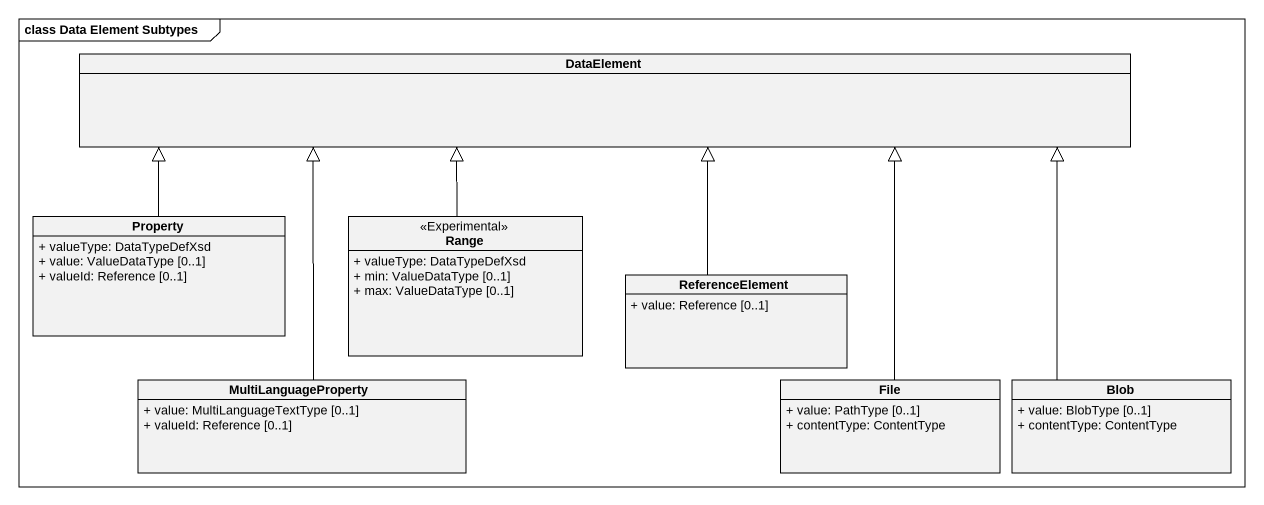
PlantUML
@startuml
mainframe class Data Element Subtypes
hide circle
hide empty members
skinparam classAttributeIconSize 0
class DataElement
class Property {
  + valueType: DataTypeDefXsd
  + value: ValueDataType [0..1]
  + valueId: Reference [0..1]
}
class Range <<Experimental>> {
  + valueType: DataTypeDefXsd
  + min: ValueDataType [0..1]
  + max: ValueDataType [0..1]
}
class ReferenceElement {
  + value: Reference [0..1]
}
class MultiLanguageProperty {
  + value: MultiLanguageTextType [0..1]
  + valueId: Reference [0..1]
}
class "File" as File_ {
  + value: PathType [0..1]
  + contentType: ContentType
}
class Blob {
  + value: BlobType [0..1]
  + contentType: ContentType
}
Property -right-|> DataElement
Range -up-|> DataElement
ReferenceElement -up-|> DataElement
MultiLanguageProperty -up-|> DataElement
File_ -up-|> DataElement
Blob -up-|> DataElement
@enduml
